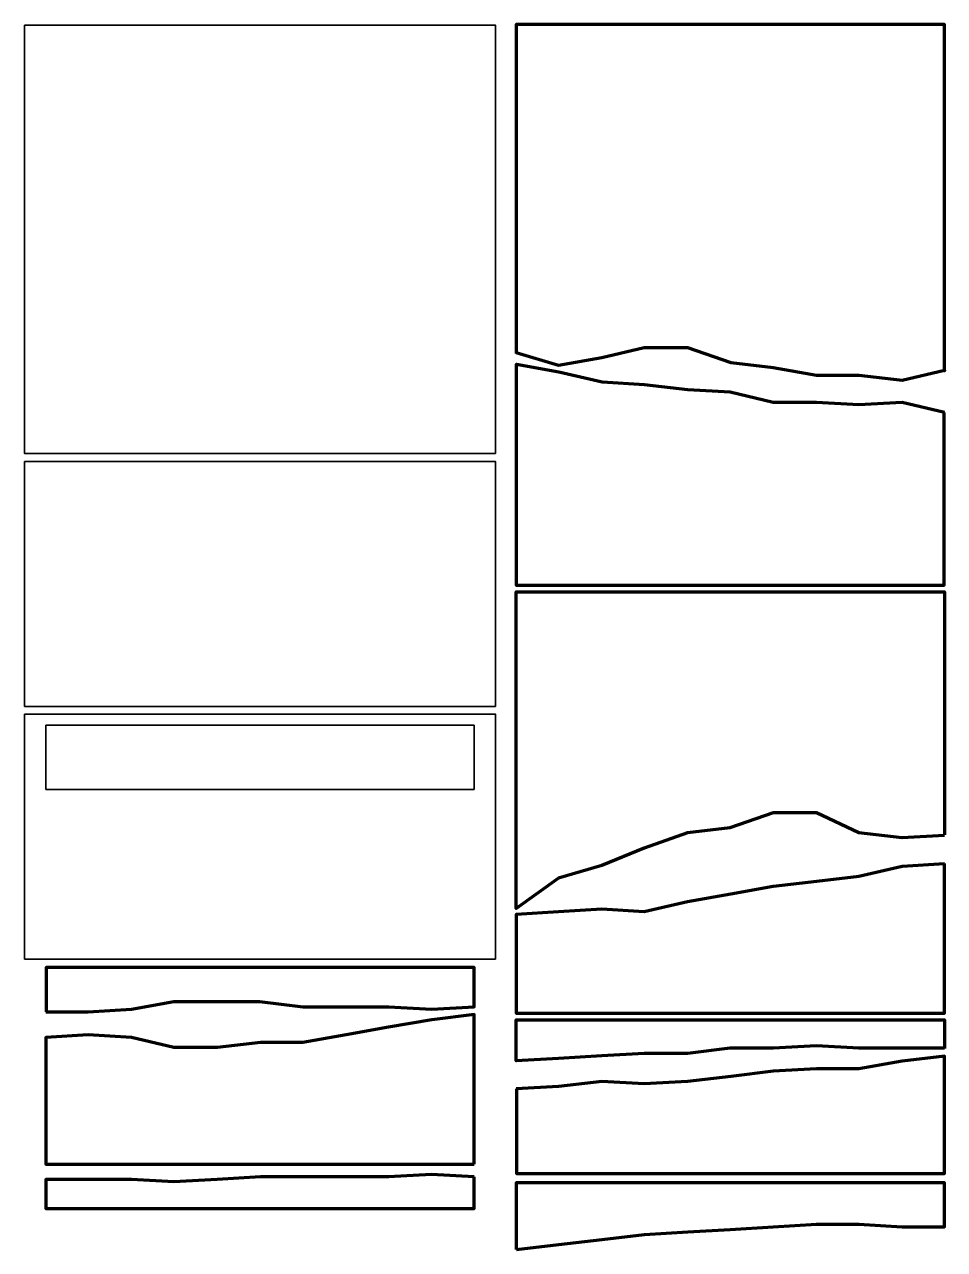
# Model space of a CAD drawing. Header units: inches. Extents: x 4 to 434, y -279 to 293.
import ezdxf

# ---------------------------------------------------------------- set-up
doc = ezdxf.new("R2010")
doc.units = ezdxf.units.IN
doc.header["$MEASUREMENT"] = 0
doc.layers.add('Layer 1', color=7, linetype='Continuous')

# ---------------------------------------------------------------- blocks, each defined once
blk = doc.blocks.new('block 2')
at = {"layer": 'Layer 1', "color": 250, "lineweight": 35, "true_color": 0x1c1c1b}
for points in [[(224.19, -143.52), (4.19, -143.52), (4.19, -29.23), (224.19, -29.23), (224.19, -143.52)], [(214.19, -64.36), (14.19, -64.36), (14.19, -34.36), (214.19, -34.36), (214.19, -64.36)]]:
    blk.add_lwpolyline(points, dxfattribs=at)

msp = doc.modelspace()

# ---------------------------------------------------------------- linework, layer by layer
at = {"layer": 'Layer 1', "color": 250, "lineweight": 35, "true_color": 0x1c1c1b}
for points in [[(224.19, 92.48), (4.19, 92.48), (4.19, 292.48), (224.19, 292.48), (224.19, 92.48)], [(224.19, -25.57), (4.19, -25.57), (4.19, 88.72), (224.19, 88.72), (224.19, -25.57)]]:
    msp.add_lwpolyline(points, dxfattribs=at)
at = {"layer": 'Layer 1', "color": 30, "lineweight": 70, "true_color": 0xed7d32}
msp.add_lwpolyline([(233.87, 139.66), (253.66, 133.78), (273.87, 137.31), (293.66, 142.02), (313.87, 142.02), (334.07, 134.96), (353.87, 132.6), (374.07, 129.07), (393.86, 129.07), (414.07, 126.72), (433.86, 131.43), (433.87, 131.04), (433.87, 292.83), (433.87, 292.83), (233.87, 292.83), (233.87, 139.27)], dxfattribs=at)
at = {"layer": 'Layer 1', "color": 177, "lineweight": 70, "true_color": 0x264478}
msp.add_lwpolyline([(433.87, 111.67), (414.09, 116.37), (393.89, 115.2), (374.11, 116.37), (353.92, 116.37), (333.72, 121.08), (313.94, 122.26), (293.75, 124.61), (273.97, 125.79), (253.78, 130.49), (233.99, 134.02), (233.87, 134.03), (233.87, 31.07), (233.87, 31.07), (433.75, 31.07), (433.74, 111.67)], dxfattribs=at)
at = {"layer": 'Layer 1', "color": 44, "lineweight": 70, "true_color": 0x997413}
msp.add_lwpolyline([(14.19, -168.13), (33.98, -168.13), (54.18, -166.95), (73.97, -163.42), (94.18, -163.42), (113.97, -163.42), (134.17, -165.78), (154.37, -165.78), (174.16, -165.78), (194.37, -166.95), (214.16, -165.78), (214.19, -165.78), (214.19, -147.54), (14.25, -147.54), (14.25, -147.54), (14.25, -168.13)], dxfattribs=at)
at = {"layer": 'Layer 1', "color": 75, "lineweight": 70, "true_color": 0x71ae47}
msp.add_lwpolyline([(233.94, -204.2), (233.94, -243.62), (433.87, -243.61), (433.87, -243.62), (433.87, -188.9), (433.81, -188.9), (414.02, -191.25), (393.82, -194.78), (374.04, -194.78), (353.83, -195.96), (334.05, -198.31), (313.85, -200.67), (293.64, -201.84), (273.86, -200.67), (253.65, -203.02), (233.87, -204.2)], dxfattribs=at)
at = {"layer": 'Layer 1', "color": 40, "lineweight": 70, "true_color": 0xfcbf0d}
msp.add_lwpolyline([(214.14, -245.26), (194.35, -244.09), (174.15, -245.26), (154.36, -245.26), (134.16, -245.26), (114.37, -245.26), (94.17, -246.44), (73.97, -247.62), (54.18, -246.44), (33.98, -246.44), (14.19, -246.44), (14.22, -246.44), (14.22, -259.97), (214.19, -259.97), (214.19, -259.98), (214.19, -245.26)], dxfattribs=at)
at = {"layer": 'Layer 1', "color": 153, "lineweight": 70, "true_color": 0x5c9bd4}
msp.add_lwpolyline([(233.97, -279.16), (253.75, -276.81), (273.95, -274.45), (293.73, -272.1), (313.93, -270.92), (333.71, -269.75), (353.91, -268.57), (374.1, -267.39), (393.89, -267.39), (414.08, -268.57), (433.87, -268.57), (433.81, -268.57), (433.81, -247.98), (233.87, -247.98), (233.87, -247.98), (233.87, -279.16)], dxfattribs=at)
at = {"layer": 'Layer 1', "color": 155, "lineweight": 70, "true_color": 0x4670b5}
msp.add_open_spline([(433.86, -85.81), (433.86, -85.81), (414.07, -86.99), (414.07, -86.99), (414.07, -86.99), (393.86, -84.63), (393.86, -84.63), (393.86, -84.63), (374.07, -75.22), (374.07, -75.22), (374.07, -75.22), (353.87, -75.22), (353.87, -75.22), (353.87, -75.22), (333.66, -82.28), (333.66, -82.28), (333.66, -82.28), (313.87, -84.63), (313.87, -84.63), (313.87, -84.63), (293.66, -91.69), (293.66, -91.69), (293.66, -91.69), (273.87, -99.93), (273.87, -99.93), (273.87, -99.93), (253.66, -105.81), (253.66, -105.81), (253.66, -105.81), (233.87, -119.93), (233.87, -119.93), (233.87, -119.93), (233.87, -119.73), (233.87, -119.73), (233.87, -119.73), (233.87, 27.94), (233.87, 27.94), (233.87, 27.94), (233.87, 27.94), (233.87, 27.94), (233.87, 27.94), (433.87, 27.94), (433.87, 27.94), (433.87, 27.94), (433.86, -85.6), (433.86, -85.6)], degree=3, knots=[0, 0, 0, 0, 1, 1, 1, 2, 2, 2, 3, 3, 3, 4, 4, 4, 5, 5, 5, 6, 6, 6, 7, 7, 7, 8, 8, 8, 9, 9, 9, 10, 10, 10, 11, 11, 11, 12, 12, 12, 13, 13, 13, 14, 14, 14, 15, 15, 15, 15], dxfattribs=at)
at = {"layer": 'Layer 1', "color": 253, "lineweight": 70, "true_color": 0xa4a4a4}
msp.add_open_spline([(433.86, -99.14), (433.86, -99.14), (414.07, -100.32), (414.07, -100.32), (414.07, -100.32), (393.86, -105.02), (393.86, -105.02), (393.86, -105.02), (374.07, -107.38), (374.07, -107.38), (374.07, -107.38), (353.87, -109.73), (353.87, -109.73), (353.87, -109.73), (334.07, -113.26), (334.07, -113.26), (334.07, -113.26), (313.87, -116.79), (313.87, -116.79), (313.87, -116.79), (293.66, -121.5), (293.66, -121.5), (293.66, -121.5), (273.87, -120.32), (273.87, -120.32), (273.87, -120.32), (253.66, -121.5), (253.66, -121.5), (253.66, -121.5), (233.87, -122.67), (233.87, -122.67), (233.87, -122.67), (233.87, -168.79), (233.87, -168.79), (233.87, -168.79), (433.87, -168.78), (433.87, -168.78), (433.87, -168.78), (433.87, -168.79), (433.87, -168.79), (433.87, -168.79), (433.86, -98.91), (433.86, -98.91)], degree=3, knots=[0, 0, 0, 0, 1, 1, 1, 2, 2, 2, 3, 3, 3, 4, 4, 4, 5, 5, 5, 6, 6, 6, 7, 7, 7, 8, 8, 8, 9, 9, 9, 10, 10, 10, 11, 11, 11, 12, 12, 12, 13, 13, 13, 14, 14, 14, 14], dxfattribs=at)
at = {"layer": 'Layer 1', "color": 34, "lineweight": 70, "true_color": 0x9e4a16}
msp.add_open_spline([(214.19, -239.38), (214.19, -239.38), (14.19, -239.38), (14.19, -239.38), (14.19, -239.38), (14.19, -180.1), (14.19, -180.1), (14.19, -180.1), (33.98, -178.92), (33.98, -178.92), (33.98, -178.92), (54.19, -180.1), (54.19, -180.1), (54.19, -180.1), (73.98, -184.8), (73.98, -184.8), (73.98, -184.8), (94.19, -184.8), (94.19, -184.8), (94.19, -184.8), (114.39, -182.45), (114.39, -182.45), (114.39, -182.45), (134.19, -182.45), (134.19, -182.45), (134.19, -182.45), (154.39, -178.92), (154.39, -178.92), (154.39, -178.92), (174.18, -175.39), (174.18, -175.39), (174.18, -175.39), (194.39, -171.86), (194.39, -171.86), (194.39, -171.86), (214.18, -169.51), (214.18, -169.51), (214.18, -169.51), (214.19, -239.38), (214.19, -239.38)], degree=3, knots=[0, 0, 0, 0, 1, 1, 1, 2, 2, 2, 3, 3, 3, 4, 4, 4, 5, 5, 5, 6, 6, 6, 7, 7, 7, 8, 8, 8, 9, 9, 9, 10, 10, 10, 11, 11, 11, 12, 12, 12, 13, 13, 13, 13], dxfattribs=at)
at = {"layer": 'Layer 1', "color": 251, "lineweight": 70, "true_color": 0x646463}
msp.add_open_spline([(433.79, -185.22), (433.79, -185.22), (414, -185.22), (414, -185.22), (414, -185.22), (393.81, -185.22), (393.81, -185.22), (393.81, -185.22), (374.02, -184.04), (374.02, -184.04), (374.02, -184.04), (353.82, -185.22), (353.82, -185.22), (353.82, -185.22), (333.62, -185.22), (333.62, -185.22), (333.62, -185.22), (313.84, -187.57), (313.84, -187.57), (313.84, -187.57), (293.64, -187.57), (293.64, -187.57), (293.64, -187.57), (273.85, -188.75), (273.85, -188.75), (273.85, -188.75), (253.65, -189.92), (253.65, -189.92), (253.65, -189.92), (233.87, -191.1), (233.87, -191.1), (233.87, -191.1), (233.87, -191.11), (233.87, -191.11), (233.87, -191.11), (233.87, -171.97), (233.87, -171.97), (233.87, -171.97), (433.79, -171.97), (433.79, -171.97), (433.79, -171.97), (433.87, -171.97), (433.87, -171.97), (433.87, -171.97), (433.87, -185.24), (433.87, -185.24)], degree=3, knots=[0, 0, 0, 0, 1, 1, 1, 2, 2, 2, 3, 3, 3, 4, 4, 4, 5, 5, 5, 6, 6, 6, 7, 7, 7, 8, 8, 8, 9, 9, 9, 10, 10, 10, 11, 11, 11, 12, 12, 12, 13, 13, 13, 14, 14, 14, 15, 15, 15, 15], dxfattribs=at)

# ---------------------------------------------------------------- block references
at = {"layer": 'Layer 1'}
msp.add_blockref('block 2', (0, 0), dxfattribs=at)

doc.saveas('drawing.dxf')
